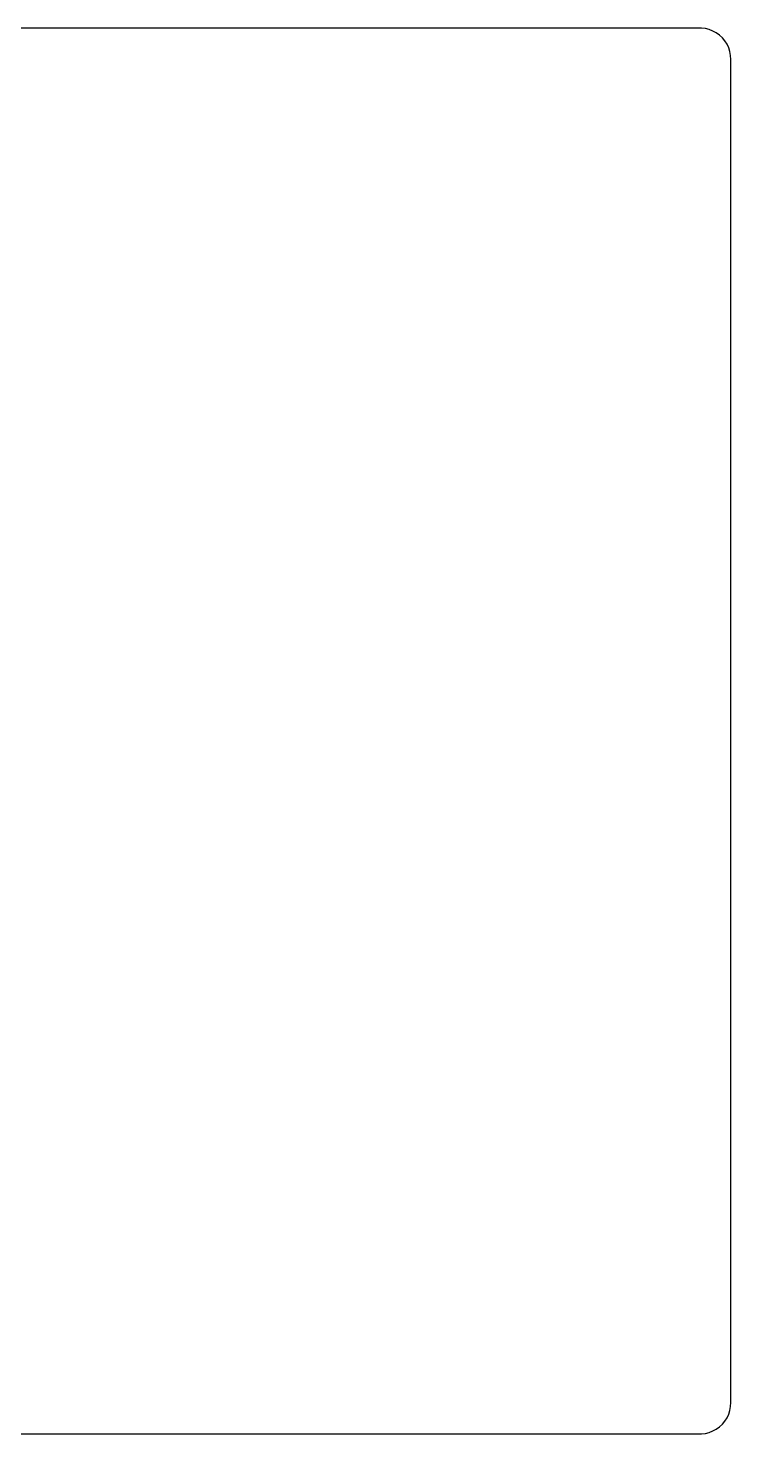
# Model space of a CAD drawing. Header units: metres. Extents: x -112 to 112, y -112 to 112.
# Drawn here: x 0 to 112, y -112 to 112 of the extents above; entities that cross this region are included whole.
import ezdxf

# ---------------------------------------------------------------- set-up
doc = ezdxf.new("R2010")
doc.units = ezdxf.units.M

msp = doc.modelspace()

# ---------------------------------------------------------------- linework, layer by layer
for p, q in [((107.314, 111.99), (-107.314, 111.99)), ((107.937, 111.911), (107.314, 111.99)), ((108.545, 111.755), (107.937, 111.911)), ((109.129, 111.524), (108.545, 111.755)), ((109.679, 111.222), (109.129, 111.524)), ((110.187, 110.853), (109.679, 111.222)), ((110.645, 110.423), (110.187, 110.853)), ((111.045, 109.939), (110.645, 110.423)), ((111.382, 109.409), (111.045, 109.939)), ((111.649, 108.841), (111.382, 109.409)), ((111.843, 108.243), (111.649, 108.841)), ((111.961, 107.627), (111.843, 108.243)), ((112, 107), (111.961, 107.627)), ((112, -107), (112, 107)), ((111.961, -107.627), (112, -107)), ((111.045, -109.939), (111.382, -109.409)), ((111.382, -109.409), (111.649, -108.841)), ((111.649, -108.841), (111.843, -108.243)), ((111.843, -108.243), (111.961, -107.627)), ((-107.314, -111.99), (107.314, -111.99)), ((107.314, -111.99), (107.937, -111.911)), ((107.937, -111.911), (108.545, -111.755)), ((108.545, -111.755), (109.129, -111.524)), ((109.129, -111.524), (109.679, -111.222)), ((109.679, -111.222), (110.187, -110.853)), ((110.187, -110.853), (110.645, -110.423)), ((110.645, -110.423), (111.045, -109.939))]:
    msp.add_line(p, q)

doc.saveas('drawing.dxf')
